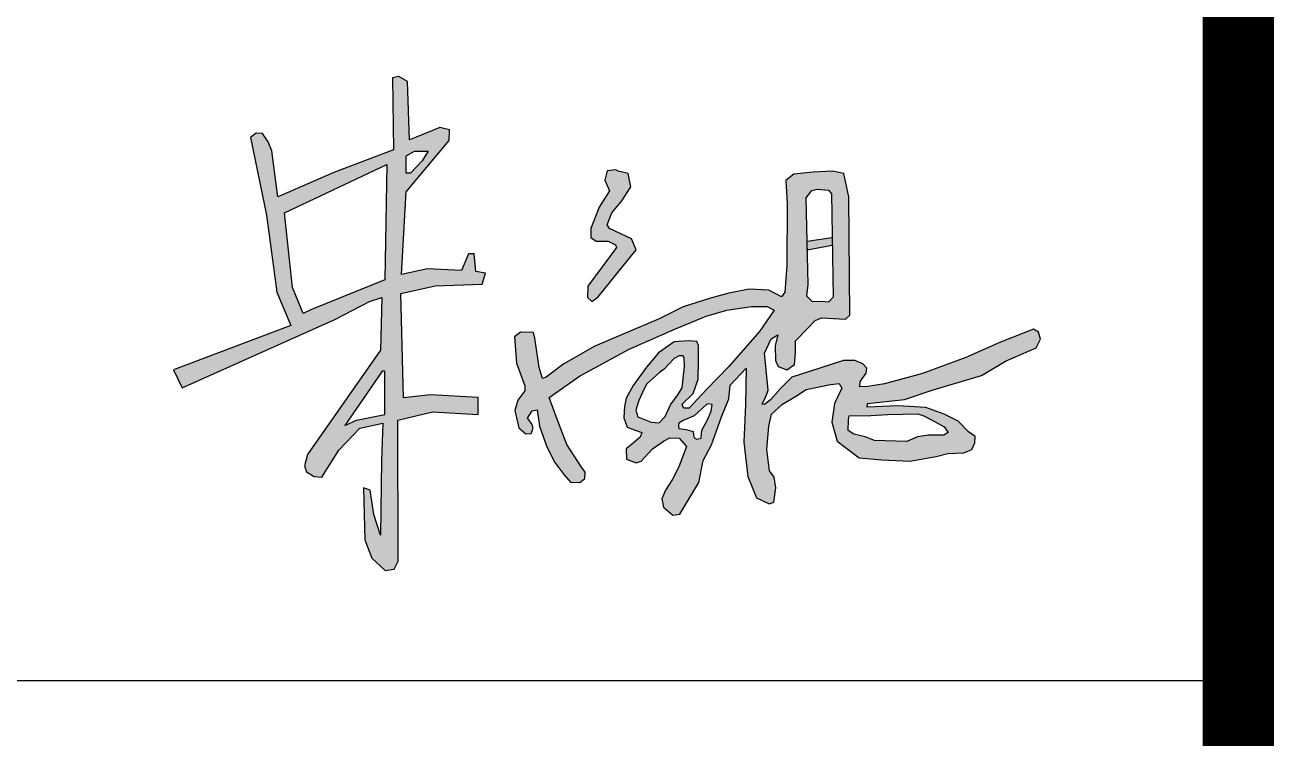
# Model space of a CAD drawing. Extents: x -427546 to -314919, y 698702 to 968782.
# Drawn here: x -355950 to -354196, y 859868 to 860869 of the extents above; entities that cross this region are included whole.
import ezdxf

# ---------------------------------------------------------------- set-up
doc = ezdxf.new("R2010")
doc.units = 0
doc.header["$LTSCALE"] = 1000
doc.header["$MEASUREMENT"] = 0
doc.layers.get('0').update_dxf_attribs({"linetype": 'CONTINUOUS'})
doc.layers.add('PUB_TITLE', color=4, linetype='CONTINUOUS')
doc.layers.add('TWT_TITLE', color=7, linetype='CONTINUOUS')

msp = doc.modelspace()

# ---------------------------------------------------------------- hatches: boundary and pattern name
h = msp.add_hatch(color=7)
h.paths.add_polyline_path([(-355422.5, 860492.4), (-355374.2, 860503.2), (-355307.9, 860505.5), (-355303.4, 860521.2), (-355316.9, 860523.2), (-355319.5, 860547.9), (-355327.3, 860548), (-355337.2, 860524.5), (-355384.7, 860527.1), (-355421.6, 860519.3), (-355414.8, 860635.1), (-355354.3, 860707.1), (-355354, 860722.1), (-355367.7, 860725.4), (-355400.9, 860711.8), (-355410.3, 860708.2), (-355412.8, 860789.9), (-355425, 860797.2), (-355434.2, 860795.4), (-355432.7, 860694), (-355516.4, 860662.3), (-355589.6, 860630.3), (-355595.3, 860628.3), (-355603.7, 860692.6), (-355608.8, 860705.2), (-355616.6, 860717), (-355625.7, 860717.7), (-355633.4, 860711.7), (-355610.8, 860602.2), (-355596.3, 860494.5), (-355576.8, 860447.3), (-355741.8, 860385.4), (-355729.3, 860359.9), (-355515, 860455.7), (-355466.2, 860481), (-355448.9, 860486.7), (-355450.9, 860412.8), (-355553.5, 860266.2), (-355557.7, 860250.3), (-355554.9, 860242.2), (-355544, 860235.5), (-355533.5, 860234.5), (-355509.3, 860272.6), (-355479.9, 860303.2), (-355447.5, 860310.2), (-355449.3, 860258.1), (-355451, 860153.1), (-355460, 860182), (-355465.3, 860216.4), (-355474.8, 860219.3), (-355473.9, 860182.6), (-355472.9, 860146.5), (-355462.9, 860120.9), (-355444.4, 860103.2), (-355431.8, 860105.3), (-355426.1, 860116.4), (-355426.7, 860314.7), (-355415, 860317.2), (-355377.7, 860326.2), (-355313.8, 860322.7), (-355313.8, 860346.5), (-355380.5, 860350.3), (-355418.7, 860346.1)])
h.paths.add_polyline_path([(-355445, 860511.8), (-355547.6, 860470), (-355559.3, 860464.3), (-355574.5, 860500.9), (-355585.7, 860605.9), (-355441.9, 860673.5)], flags=16)
h.paths.add_polyline_path([(-355445, 860383.5), (-355445, 860322.4), (-355484.5, 860314.5), (-355501, 860307), (-355448.5, 860383.5)], flags=16)
h.paths.add_polyline_path([(-355414.8, 860661.2), (-355414.8, 860685.6), (-355403, 860692.1), (-355384, 860692.1), (-355392.3, 860678.7), (-355408.9, 860661.6)], flags=16)
h = msp.add_hatch(color=7)
h.paths.add_polyline_path([(-354831.3, 860458.3), (-354797.6, 860456.3), (-354791.8, 860462.1), (-354793, 860628.3), (-354800, 860660.7), (-354816.1, 860664.2), (-354843.2, 860663), (-354870.2, 860660.1), (-354881.6, 860651), (-354879.7, 860618.7), (-354880.2, 860531.7), (-354882.9, 860494.5), (-354887.7, 860487.5), (-354905.4, 860496.9), (-354933.1, 860498.4), (-354961.7, 860492.9), (-354987.1, 860485.7), (-355025.5, 860473.7), (-355059.2, 860457), (-355150, 860418.3), (-355193.2, 860393.5), (-355218.1, 860375), (-355223.2, 860373.2), (-355227.9, 860388.3), (-355230.8, 860407.8), (-355233.9, 860429.5), (-355235.8, 860437.7), (-355254.1, 860438.1), (-355262.8, 860431.4), (-355259.6, 860394.8), (-355248.1, 860362.6), (-355248.3, 860355.6), (-355257.8, 860342.7), (-355262, 860327.9), (-355256.7, 860303.6), (-355246.9, 860295.2), (-355239.3, 860295.7), (-355236.5, 860303.3), (-355238.2, 860309.2), (-355244.3, 860317.3), (-355237.8, 860327.6), (-355231, 860329), (-355227.4, 860306.2), (-355217.3, 860277.1), (-355205.8, 860255.3), (-355193.5, 860238.2), (-355184.2, 860227.6), (-355170.7, 860226.9), (-355163.8, 860232.4), (-355163.4, 860241.7), (-355168.3, 860248.6), (-355188.9, 860280.3), (-355203.8, 860318.5), (-355214.1, 860346.4), (-355171.2, 860376.3), (-355101.4, 860414.1), (-355036.5, 860442.6), (-354993.6, 860460.6), (-354964.2, 860469.1), (-354929.8, 860474.1), (-354907.9, 860474.1), (-354897.9, 860468.8), (-354918.5, 860439.1), (-354961.7, 860390.1), (-354992.9, 860357.8), (-355017.4, 860331.3), (-355024.2, 860331.6), (-355026.3, 860333.8), (-355027, 860337.2), (-355011.8, 860351.9), (-355004.8, 860371.9), (-355004.1, 860398.7), (-355004, 860419.6), (-355006.3, 860424.9), (-355018.2, 860425.9), (-355038.5, 860424.4), (-355060.3, 860409.1), (-355077.3, 860389), (-355096.1, 860363.3), (-355105.7, 860345.3), (-355108.2, 860333.7), (-355109.2, 860318), (-355104.4, 860304.6), (-355094.6, 860300.8), (-355083.9, 860297.3), (-355086.3, 860290.5), (-355098.7, 860280), (-355105.7, 860274.3), (-355105.2, 860259.8), (-355091.8, 860254.8), (-355084.5, 860257), (-355068.9, 860274.4), (-355053.4, 860285.1), (-355044.4, 860289.9), (-355031.2, 860289.1), (-355021, 860277.7), (-355031.7, 860249.1), (-355041.2, 860230.6), (-355050.4, 860216.2), (-355055.9, 860204.2), (-355053.4, 860192.3), (-355040.2, 860181.1), (-355030.2, 860182.3), (-355003.6, 860226.9), (-354997.7, 860258.1), (-354986, 860280.1), (-354972, 860319.1), (-354961.7, 860344.6), (-354959.5, 860363.8), (-354937.1, 860387.6), (-354938, 860336.1), (-354940.7, 860283.8), (-354934.7, 860235.4), (-354922.8, 860205.4), (-354904.7, 860196.9), (-354898.4, 860199.2), (-354895.6, 860219.6), (-354897.9, 860234.3), (-354904.4, 860243.5), (-354908.1, 860273.4), (-354905.2, 860306), (-354901.6, 860323.1), (-354886.2, 860337.1), (-354866.6, 860348.8), (-354853.1, 860357.5), (-354818.6, 860364.8), (-354806.6, 860365.9), (-354802.7, 860359.6), (-354813.1, 860337.7), (-354816.9, 860311.8), (-354809.5, 860284.9), (-354778.6, 860261.5), (-354746.8, 860259), (-354707.4, 860256.9), (-354670.3, 860263.6), (-354653.9, 860267.6), (-354631.6, 860268.7), (-354620.3, 860273.3), (-354616, 860282.8), (-354615.5, 860291.6), (-354624.7, 860298.1), (-354639.6, 860313.1), (-354658.9, 860322.8), (-354684.8, 860332.2), (-354724.4, 860334.5), (-354767.3, 860333), (-354767, 860338), (-354714.9, 860343.7), (-354674.6, 860356.9), (-354606.7, 860377.3), (-354572.9, 860397.5), (-354530, 860416.2), (-354524, 860428.2), (-354526.7, 860437.9), (-354533.5, 860442.4), (-354580, 860424), (-354628.8, 860402.6), (-354689.3, 860380.2), (-354743, 860365.4), (-354766.3, 860361.9), (-354777.9, 860361.4), (-354776.8, 860369.3), (-354768.8, 860380.3), (-354767.5, 860387.6), (-354773.4, 860393.8), (-354784.7, 860398.3), (-354800.5, 860398.3), (-354848.3, 860382.7), (-354873, 860374.8), (-354888.9, 860359.2), (-354903, 860343.2), (-354911.4, 860336.6), (-354914.9, 860336.9), (-354913.5, 860340.4), (-354910.4, 860345.4), (-354907.8, 860352.6), (-354906.2, 860356.8), (-354909.5, 860390), (-354911.7, 860408.5), (-354902, 860428.9), (-354892.6, 860434.3), (-354896.3, 860418.9), (-354895.8, 860398.2), (-354892.3, 860389.8), (-354880.1, 860385.3), (-354869.1, 860392.5), (-354868.1, 860409), (-354868.1, 860425.9), (-354850.2, 860444.4), (-354840.5, 860454.3)])
h.paths.add_polyline_path([(-354852, 860488.5), (-354850.3, 860505), (-354852.9, 860626.9), (-354844.9, 860637.1), (-354837.3, 860639), (-354821.8, 860637.7), (-354817.2, 860632.4), (-354815.2, 860487.4), (-354821.7, 860480.4), (-354830.7, 860481.2), (-354843.9, 860480.9)], flags=16)
h.paths.add_polyline_path([(-354792.4, 860320.6), (-354762.3, 860321), (-354738.3, 860322.6), (-354717.4, 860322.8), (-354696.1, 860323.6), (-354687.6, 860320.6), (-354671.5, 860312.2), (-354659.1, 860305.3), (-354653.7, 860297), (-354659.7, 860293.5), (-354680.9, 860293.3), (-354696.7, 860290.9), (-354711.7, 860284.8), (-354757, 860286.2), (-354770, 860290.9), (-354786.1, 860294.7), (-354793.8, 860300.2), (-354793.6, 860314.9)], flags=16)
h.paths.add_polyline_path([(-355024.1, 860401.8), (-355023.8, 860389.9), (-355025.3, 860377.4), (-355027.3, 860359.8), (-355033.3, 860350), (-355043.3, 860336.1), (-355051, 860319.6), (-355059.5, 860310.7), (-355070.7, 860311.7), (-355089.6, 860319.2), (-355092.3, 860328.4), (-355087.9, 860342.1), (-355082.9, 860353.5), (-355077.1, 860365.2), (-355059.1, 860381.6), (-355052.6, 860386.3), (-355046.4, 860392.8), (-355038.2, 860401.1), (-355031.1, 860404.9), (-355025.5, 860405)], flags=16)
h.paths.add_polyline_path([(-354984.9, 860336.5), (-354986.6, 860327.2), (-354991.3, 860314.9), (-354999.7, 860300.4), (-355000.4, 860289.2), (-355006.7, 860288), (-355010.1, 860289.8), (-355011.3, 860293.5), (-355011.8, 860298.6), (-355021.4, 860301.6), (-355031.7, 860302.8), (-355032.3, 860306.4), (-355031.8, 860310.4), (-355025.8, 860314.2), (-355010.1, 860320.4), (-354992.8, 860336.5), (-354991, 860337.6)], flags=16)
for points in [[(-355091.6, 860553.6), (-355098.5, 860569.1), (-355129.1, 860583.7), (-355132.3, 860588.7), (-355125.8, 860605.8), (-355111.9, 860622.5), (-355099.3, 860642.1), (-355102.8, 860660.8), (-355117.1, 860664.3), (-355120.2, 860666.3), (-355132.4, 860664.8), (-355135.9, 860651.8), (-355129.4, 860636.7), (-355143.9, 860613.8), (-355155.6, 860583.9), (-355155.5, 860571), (-355147.8, 860566), (-355131, 860566), (-355120.7, 860560.8), (-355119.3, 860556.8), (-355159.6, 860502.8), (-355160.1, 860486.6), (-355154.1, 860481.1), (-355144.9, 860487.8)], [(-354816.3, 860571.1), (-354851.6, 860566), (-354851.3, 860553.3), (-354816.2, 860559.9)]]:
    msp.add_hatch(color=7).paths.add_polyline_path(points)

# ---------------------------------------------------------------- linework, layer by layer
for points in [[(-355447.5, 860310.2), (-355449.3, 860258.1), (-355451, 860153.1), (-355460, 860182), (-355465.3, 860216.4), (-355474.8, 860219.3), (-355473.9, 860182.6), (-355472.9, 860146.5), (-355462.9, 860120.9), (-355444.4, 860103.2), (-355431.8, 860105.3), (-355426.1, 860116.4), (-355426.7, 860314.7), (-355415, 860317.2), (-355377.7, 860326.2), (-355313.8, 860322.7), (-355313.8, 860346.5), (-355380.5, 860350.3), (-355418.7, 860346.1), (-355422.5, 860492.4), (-355374.2, 860503.2), (-355307.9, 860505.5), (-355303.4, 860521.2), (-355316.9, 860523.2), (-355319.5, 860547.9), (-355327.3, 860548), (-355337.2, 860524.5), (-355384.7, 860527.1), (-355421.6, 860519.3), (-355414.8, 860635.1), (-355354.3, 860707.1), (-355354, 860722.1), (-355367.7, 860725.4), (-355400.9, 860711.8), (-355410.3, 860708.2), (-355412.8, 860789.9), (-355425, 860797.2), (-355434.2, 860795.4), (-355432.7, 860694), (-355516.4, 860662.3), (-355589.6, 860630.3), (-355595.3, 860628.3), (-355603.7, 860692.6), (-355608.8, 860705.2), (-355616.6, 860717), (-355625.7, 860717.7), (-355633.4, 860711.7), (-355610.8, 860602.2), (-355596.3, 860494.5), (-355576.8, 860447.3), (-355741.8, 860385.4), (-355729.3, 860359.9), (-355515, 860455.7), (-355466.2, 860481), (-355448.9, 860486.7), (-355450.9, 860412.8), (-355553.5, 860266.2), (-355557.7, 860250.3), (-355554.9, 860242.2), (-355544, 860235.5), (-355533.5, 860234.5), (-355509.3, 860272.6), (-355479.9, 860303.2)], [(-355235.8, 860437.7), (-355254.1, 860438.1), (-355262.8, 860431.4), (-355259.6, 860394.8), (-355248.1, 860362.6), (-355248.3, 860355.6), (-355257.8, 860342.7), (-355262, 860327.9), (-355256.7, 860303.6), (-355246.9, 860295.2), (-355239.3, 860295.7), (-355236.5, 860303.3), (-355238.2, 860309.2), (-355244.3, 860317.3), (-355237.8, 860327.6), (-355231, 860329), (-355227.4, 860306.2), (-355217.3, 860277.1), (-355205.8, 860255.3), (-355193.5, 860238.2), (-355184.2, 860227.6), (-355170.7, 860226.9), (-355163.8, 860232.4), (-355163.4, 860241.7), (-355168.3, 860248.6), (-355188.9, 860280.3), (-355203.8, 860318.5), (-355214.1, 860346.4), (-355171.2, 860376.3), (-355101.4, 860414.1), (-355036.5, 860442.6), (-354993.6, 860460.6), (-354964.2, 860469.1), (-354929.8, 860474.1), (-354907.9, 860474.1), (-354897.9, 860468.8), (-354918.5, 860439.1), (-354961.7, 860390.1), (-354992.9, 860357.8), (-355017.4, 860331.3), (-355024.2, 860331.6), (-355026.3, 860333.8), (-355027, 860337.2), (-355011.8, 860351.9), (-355004.8, 860371.9), (-355004.1, 860398.7), (-355004, 860419.6), (-355006.3, 860424.9), (-355018.2, 860425.9), (-355038.5, 860424.4), (-355060.3, 860409.1), (-355077.3, 860389), (-355096.1, 860363.3), (-355105.7, 860345.3), (-355108.2, 860333.7), (-355109.2, 860318), (-355104.4, 860304.6), (-355094.6, 860300.8), (-355083.9, 860297.3), (-355086.3, 860290.5), (-355098.7, 860280), (-355105.7, 860274.3), (-355105.2, 860259.8), (-355091.8, 860254.8), (-355084.5, 860257), (-355068.9, 860274.4), (-355053.4, 860285.1), (-355044.4, 860289.9), (-355031.2, 860289.1), (-355021, 860277.7), (-355031.7, 860249.1), (-355041.2, 860230.6), (-355050.4, 860216.2), (-355055.9, 860204.2), (-355053.4, 860192.3), (-355040.2, 860181.1), (-355030.2, 860182.3), (-355003.6, 860226.9), (-354997.7, 860258.1), (-354986, 860280.1), (-354972, 860319.1), (-354961.7, 860344.6), (-354959.5, 860363.8), (-354937.1, 860387.6), (-354938, 860336.1), (-354940.7, 860283.8), (-354934.7, 860235.4), (-354922.8, 860205.4), (-354904.7, 860196.9), (-354898.4, 860199.2), (-354895.6, 860219.6), (-354897.9, 860234.3), (-354904.4, 860243.5), (-354908.1, 860273.4), (-354905.2, 860306), (-354901.6, 860323.1), (-354886.2, 860337.1), (-354866.6, 860348.8), (-354853.1, 860357.5), (-354818.6, 860364.8), (-354806.6, 860365.9), (-354802.7, 860359.6), (-354813.1, 860337.7), (-354816.9, 860311.8), (-354809.5, 860284.9), (-354778.6, 860261.5), (-354746.8, 860259), (-354707.4, 860256.9), (-354670.3, 860263.6), (-354653.9, 860267.6), (-354631.6, 860268.7), (-354620.3, 860273.3), (-354616, 860282.8), (-354615.5, 860291.6), (-354624.7, 860298.1), (-354639.6, 860313.1), (-354658.9, 860322.8), (-354684.8, 860332.2), (-354724.4, 860334.5), (-354767.3, 860333), (-354767, 860338), (-354714.9, 860343.7), (-354674.6, 860356.9), (-354606.7, 860377.3), (-354572.9, 860397.5), (-354530, 860416.2), (-354524, 860428.2), (-354526.7, 860437.9), (-354533.5, 860442.4), (-354580, 860424), (-354628.8, 860402.6), (-354689.3, 860380.2), (-354743, 860365.4), (-354766.3, 860361.9), (-354777.9, 860361.4), (-354776.8, 860369.3), (-354768.8, 860380.3), (-354767.5, 860387.6), (-354773.4, 860393.8), (-354784.7, 860398.3), (-354800.5, 860398.3), (-354848.3, 860382.7), (-354873, 860374.8), (-354888.9, 860359.2), (-354903, 860343.2), (-354911.4, 860336.6), (-354914.9, 860336.9), (-354913.5, 860340.4), (-354910.4, 860345.4), (-354907.8, 860352.6), (-354906.2, 860356.8), (-354909.5, 860390), (-354911.7, 860408.5), (-354902, 860428.9), (-354892.6, 860434.3), (-354896.3, 860418.9), (-354895.8, 860398.2), (-354892.3, 860389.8), (-354880.1, 860385.3), (-354869.1, 860392.5), (-354868.1, 860409), (-354868.1, 860425.9), (-354850.2, 860444.4), (-354840.5, 860454.3), (-354831.3, 860458.3), (-354797.6, 860456.3), (-354791.8, 860462.1), (-354793, 860628.3), (-354800, 860660.7), (-354816.1, 860664.2), (-354843.2, 860663), (-354870.2, 860660.1), (-354881.6, 860651), (-354879.7, 860618.7), (-354880.2, 860531.7), (-354882.9, 860494.5), (-354887.7, 860487.5), (-354905.4, 860496.9), (-354933.1, 860498.4), (-354961.7, 860492.9), (-354987.1, 860485.7), (-355025.5, 860473.7), (-355059.2, 860457), (-355150, 860418.3), (-355193.2, 860393.5), (-355218.1, 860375), (-355223.2, 860373.2), (-355227.9, 860388.3), (-355230.8, 860407.8), (-355233.9, 860429.5)], [(-355120.2, 860666.3), (-355132.4, 860664.8), (-355135.9, 860651.8), (-355129.4, 860636.7), (-355143.9, 860613.8), (-355155.6, 860583.9), (-355155.5, 860571), (-355147.8, 860566), (-355131, 860566), (-355120.7, 860560.8), (-355119.3, 860556.8), (-355159.6, 860502.8), (-355160.1, 860486.6), (-355154.1, 860481.1), (-355144.9, 860487.8), (-355091.6, 860553.6), (-355098.5, 860569.1), (-355129.1, 860583.7), (-355132.3, 860588.7), (-355125.8, 860605.8), (-355111.9, 860622.5), (-355099.3, 860642.1), (-355102.8, 860660.8), (-355117.1, 860664.3), (-355117.1, 860664.3), (-355117.1, 860664.3)], [(-354852.9, 860626.9), (-354844.9, 860637.1), (-354837.3, 860639), (-354821.8, 860637.7), (-354817.2, 860632.4), (-354815.2, 860487.4), (-354821.7, 860480.4), (-354830.7, 860481.2), (-354843.9, 860480.9), (-354852, 860488.5), (-354850.3, 860505), (-354852.9, 860626.9)]]:
    msp.add_lwpolyline(points, close=True)
for points in [[(-355414.8, 860685.6), (-355403, 860692.1), (-355384, 860692.1), (-355392.3, 860678.7), (-355408.9, 860661.6), (-355414.8, 860661.2), (-355414.8, 860685.6)], [(-355585.7, 860605.9), (-355441.9, 860673.5), (-355445, 860511.8), (-355547.6, 860470), (-355559.3, 860464.3), (-355574.5, 860500.9), (-355585.7, 860605.9)], [(-354851.6, 860566), (-354816.3, 860571.1), (-354816.2, 860559.9), (-354851.3, 860553.3), (-354851.6, 860566)], [(-355059.1, 860381.6), (-355077.1, 860365.2), (-355082.9, 860353.5), (-355087.9, 860342.1), (-355092.3, 860328.4), (-355089.6, 860319.2), (-355070.7, 860311.7), (-355059.5, 860310.7), (-355051, 860319.6), (-355043.3, 860336.1), (-355033.3, 860350), (-355027.3, 860359.8), (-355025.3, 860377.4), (-355023.8, 860389.9), (-355024.1, 860401.8), (-355025.5, 860405), (-355031.1, 860404.9), (-355038.2, 860401.1), (-355046.4, 860392.8), (-355052.6, 860386.3), (-355059.1, 860381.6)], [(-355448.5, 860383.5), (-355501, 860307), (-355484.5, 860314.5), (-355445, 860322.4), (-355445, 860383.5), (-355448.5, 860383.5)], [(-354992.8, 860336.5), (-355010.1, 860320.4), (-355025.8, 860314.2), (-355031.8, 860310.4), (-355032.3, 860306.4), (-355031.7, 860302.8), (-355021.4, 860301.6), (-355011.8, 860298.6), (-355011.3, 860293.5), (-355010.1, 860289.8), (-355006.7, 860288), (-355000.4, 860289.2), (-354999.7, 860300.4), (-354991.3, 860314.9), (-354986.6, 860327.2), (-354984.9, 860336.5), (-354991, 860337.6), (-354992.8, 860336.5)], [(-354762.3, 860321), (-354738.3, 860322.6), (-354717.4, 860322.8), (-354696.1, 860323.6), (-354687.6, 860320.6), (-354671.5, 860312.2), (-354659.1, 860305.3), (-354653.7, 860297), (-354659.7, 860293.5), (-354680.9, 860293.3), (-354696.7, 860290.9), (-354711.7, 860284.8), (-354757, 860286.2), (-354770, 860290.9), (-354786.1, 860294.7), (-354793.8, 860300.2), (-354793.6, 860314.9), (-354792.4, 860320.6), (-354762.3, 860321)]]:
    msp.add_lwpolyline(points)
at = {"layer": 'PUB_TITLE', "color": 4}
msp.add_line((-359745.8, 859949), (-354245.8, 859949), dxfattribs=at)
at = {"layer": 'TWT_TITLE', "const_width": 100}
msp.add_lwpolyline([(-425045.8, 840685), (-354245.8, 840685), (-354245.8, 880685), (-425045.8, 880685)], close=True, dxfattribs=at)

doc.saveas('drawing.dxf')
